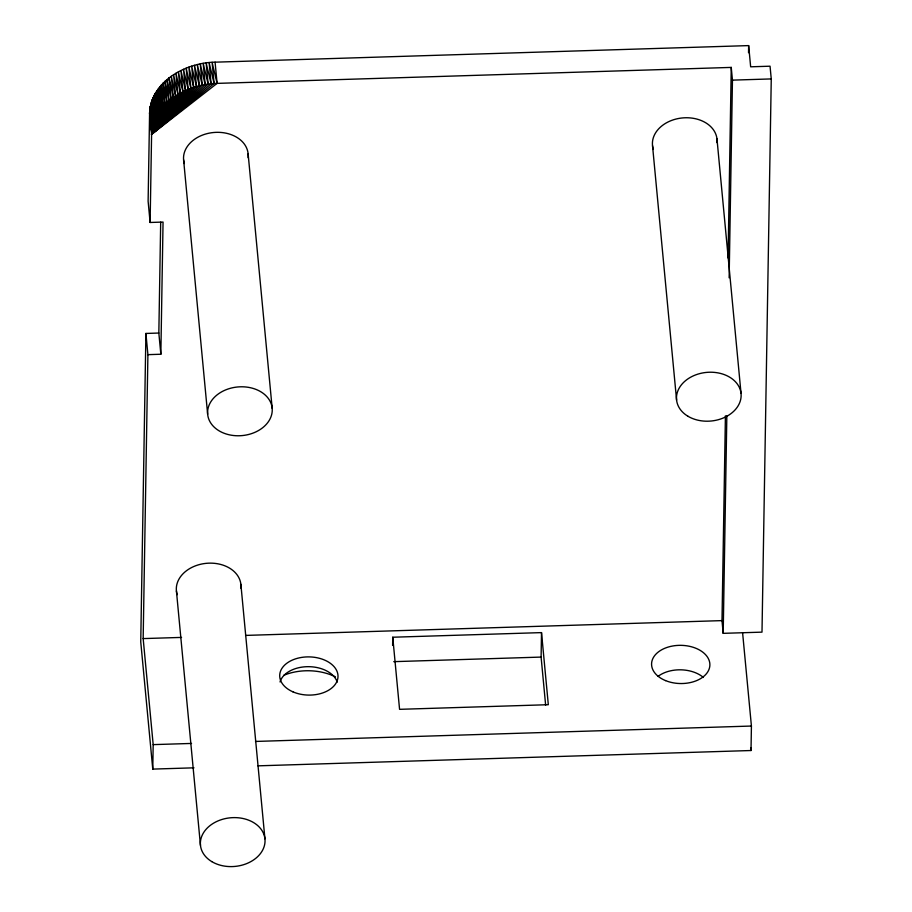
<?xml version="1.0" encoding="UTF-8"?>
<svg xmlns="http://www.w3.org/2000/svg" width="912" height="912" viewBox="0 0 912 912"><rect width="100%" height="100%" fill="white"/><g stroke="black" fill="none" stroke-linecap="round" stroke-linejoin="round"><path stroke-width="1.37" d="M145.909 333.45L147.904 354.654L160.843 354.244L158.836 333.04L145.909 333.45L140.744 641.877L152.771 769.101L193.982 767.824M725.416 415.826L721.996 620.616L723.193 633.338L761.999 632.141L771.256 78.922L770.047 66.2L750.656 66.804L748.649 45.6L215.084 62.176C186.014 62.575 151.255 81.043 149.591 113.145L148.12 201.267L150.115 222.471L163.054 222.061L160.843 354.244M152.771 769.101L153.182 744.625L143.161 638.594L147.904 354.654M150.115 222.471L151.597 134.349C153.262 102.247 188.02 83.779 217.09 83.38L731.253 67.408L732.45 80.131L729.144 277.807M158.836 333.04L160.694 222.175M392.616 645.388L392.753 637.226L541.511 632.609L548.317 704.702L399.57 709.331L392.753 637.226M545.638 705.147L541.101 657.085L541.511 632.609M728.061 257.971L731.253 67.408M723.193 633.338L726.841 415.758M748.524 52.714L748.649 45.6M257.925 765.841L751.009 750.519L751.42 726.043L742.596 632.734M217.09 83.38L212.097 62.324L214.103 83.528L151.597 134.349L149.591 113.145L150.845 104.105L153.501 123.086L151.597 134.349L217.09 83.38L215.084 62.176M150.845 104.105L152.851 125.32L151.597 134.349L211.117 83.779L209.11 62.563L214.103 83.528M152.851 125.32L150.32 106.362L152.327 127.566L149.944 108.619L151.7 132.08L149.591 113.145L151.495 101.882L154.288 120.874L151.597 134.349L208.141 84.132L206.135 62.917L211.117 83.779M149.591 113.145L152.281 99.67L155.211 118.685L151.597 134.349L205.189 84.588L203.182 63.373L208.141 84.132M152.304 101.392L153.205 97.481L156.26 116.519L151.597 134.349L202.259 85.135L200.252 63.931L205.189 84.588M152.464 102.178L154.253 95.315L157.434 114.399L151.597 134.349L199.363 85.796L197.357 64.592L202.259 85.135M154.265 97.185L155.428 93.195L158.745 112.313L151.597 134.349L196.49 86.56L194.484 65.356L199.363 85.796M155.895 93.697L156.739 91.109L160.17 110.272L151.597 134.349L193.675 87.415L191.668 66.211L196.49 86.56M158.699 89.672L159.703 87.062L163.373 106.328L151.597 134.349L190.893 88.361L188.887 67.157L193.675 87.415M159.703 87.062L161.709 108.277L151.597 134.349L188.18 89.41L186.173 68.206L190.893 88.361M160.295 87.666L161.367 85.124L165.152 104.435L151.597 134.349L185.512 90.55L183.506 69.335L188.18 89.41M162.017 85.728L163.145 83.231L167.033 102.611L151.597 134.349L182.924 91.77L180.918 70.566L185.512 90.55M163.795 83.938L165.026 81.396L169.028 100.844L151.597 134.349L180.394 93.081L178.387 71.877L182.924 91.77M165.733 82.114L167.021 79.629L171.114 99.134L151.597 134.349L177.943 94.483L175.948 73.268L180.394 93.081M167.762 80.359L169.108 77.93L173.303 97.516L151.597 134.349L175.583 95.954L173.576 74.75L177.943 94.483M732.45 80.131L771.256 78.922M143.161 638.594L181.556 637.408M245.556 635.413L721.996 620.616M393.767 661.656L541.101 657.085M153.182 744.625L191.543 743.44M255.497 741.445L751.42 726.043M175.583 95.954L171.296 76.3L173.303 97.516M161.709 108.277L158.164 89.068L160.17 110.272M716.969 138.818L741.023 393.277M750.736 747.692L751.009 750.519M652.525 145.681L676.59 400.151M248.121 153.832L272.175 408.302A32.399 24.419 -5.4 0 1 225.697 433.827A32.399 24.419 -5.4 0 1 221.867 391.715A32.399 24.419 -5.4 0 1 272.175 408.302M240.882 584.364L264.936 838.823M183.597 159.794L207.651 414.265M169.108 77.93L171.114 99.134M167.021 79.629L169.028 100.844M165.026 81.396L167.033 102.611M163.145 83.231L165.152 104.435M161.367 85.124L163.373 106.328M156.739 91.109L158.745 112.313M155.428 93.195L157.434 114.399M154.253 95.315L156.26 116.519M153.205 97.481L155.211 118.685M152.281 99.67L154.288 120.874M151.495 101.882L153.501 123.086M176.415 590.908L200.469 845.378M658.111 676.328A29.161 19.106 1 0 1 703.414 677.468M177.224 594.67A32.399 24.419 -5.4 0 1 206.055 563.354A32.399 24.419 -5.4 0 1 240.893 588.206M184.338 163.567A32.399 24.419 -5.4 0 1 213.647 132.502A32.399 24.419 -5.4 0 1 248.075 157.673M653.368 149.443A32.399 24.419 -5.4 0 1 681.937 117.99A32.399 24.419 -5.4 0 1 717.003 142.66M283.792 675.29A45.361 29.72 1 0 1 335.399 676.818M280.041 681.959A29.161 19.106 1 0 1 308.416 666.672A29.161 19.106 1 0 1 337.235 682.142M665.555 680.603A29.161 19.106 1 0 0 709.878 665.167A29.161 19.106 1 0 0 666.752 647.531A29.161 19.106 1 0 0 665.555 680.603M211.744 861.589A32.399 24.419 -5.4 0 0 264.514 845.219A32.399 24.419 -5.4 0 0 221.855 819.5A32.399 24.419 -5.4 0 0 211.744 861.589M688.013 416.294A32.399 24.419 -5.4 0 0 740.647 399.673A32.399 24.419 -5.4 0 0 697.748 374.171A32.399 24.419 -5.4 0 0 688.013 416.294M292.889 691.82A29.161 19.106 1 0 0 337.964 677.331A29.161 19.106 1 0 0 295.705 658.806A29.161 19.106 1 0 0 292.889 691.82"/></g></svg>
